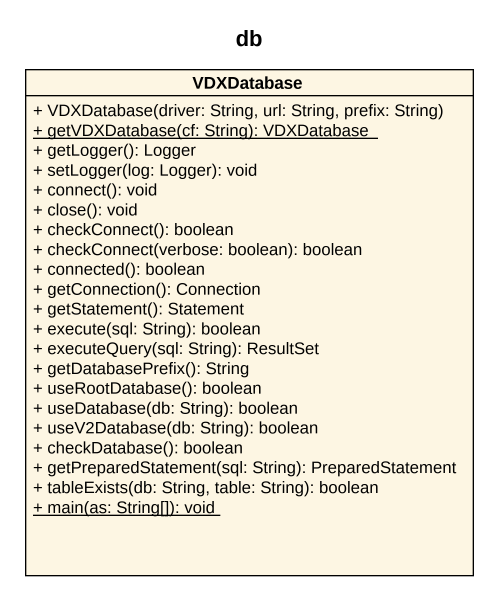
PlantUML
@startuml
title db
hide circle
hide empty members
skinparam classAttributeIconSize 0
class VDXDatabase {
  + VDXDatabase(driver: String, url: String, prefix: String)
  {static} + getVDXDatabase(cf: String): VDXDatabase
  + getLogger(): Logger
  + setLogger(log: Logger): void
  + connect(): void
  + close(): void
  + checkConnect(): boolean
  + checkConnect(verbose: boolean): boolean
  + connected(): boolean
  + getConnection(): Connection
  + getStatement(): Statement
  + execute(sql: String): boolean
  + executeQuery(sql: String): ResultSet
  + getDatabasePrefix(): String
  + useRootDatabase(): boolean
  + useDatabase(db: String): boolean
  + useV2Database(db: String): boolean
  + checkDatabase(): boolean
  + getPreparedStatement(sql: String): PreparedStatement
  + tableExists(db: String, table: String): boolean
  {static} + main(as: String[]): void
}
@enduml
